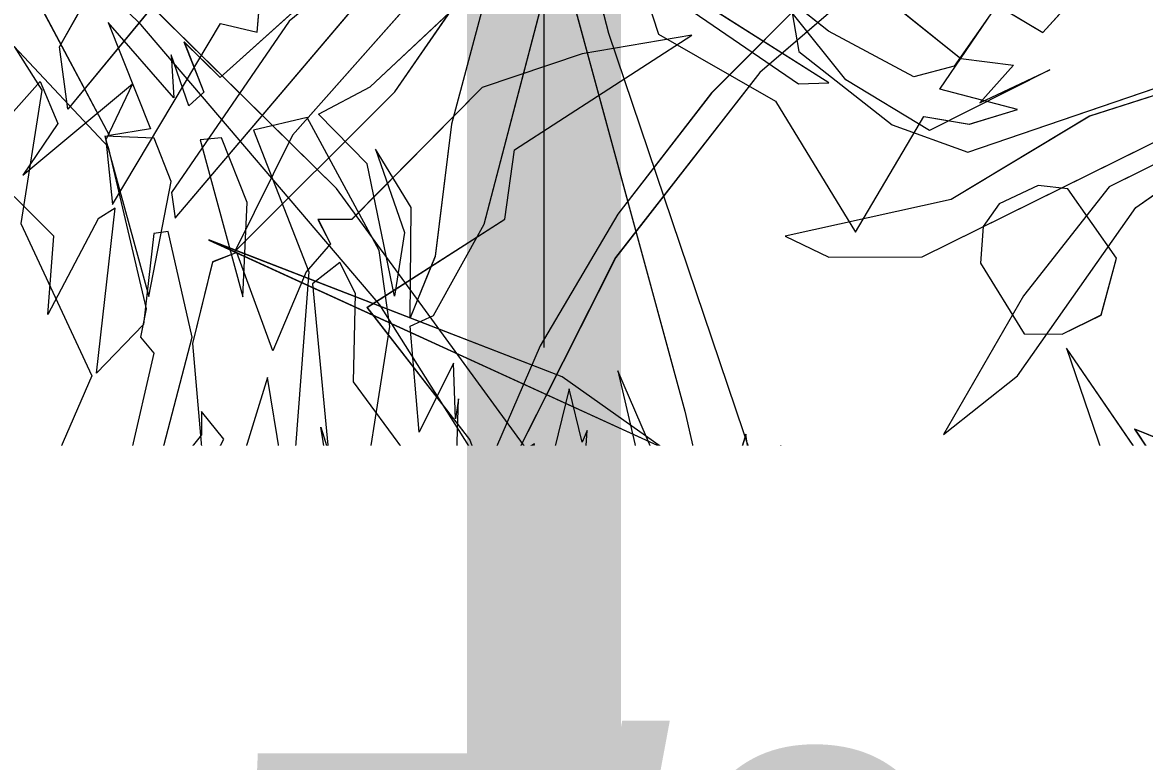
# Model space of a CAD drawing. Header units: millimetres. Extents: x -81374 to 485233, y -39075 to 157313.
# Drawn here: x 42736.7 to 43101.4, y 1179.7 to 1419.9 of the extents above; entities that cross this region are included whole.
import ezdxf
from ezdxf.enums import TextEntityAlignment as Align

# ---------------------------------------------------------------- set-up
doc = ezdxf.new("R2010")
doc.units = ezdxf.units.MM
doc.linetypes.add('CENTER', pattern=[2, 1.25, -0.25, 0.25, -0.25])
doc.linetypes.add('HIDDEN', pattern=[0.375, 0.25, -0.125])
for name, color, linetype in [('CEN', 252, 'CENTER'), ('CET color Black or White', 7, 'Continuous'), ('M-HVAC-TEXT', 7, 'Continuous')]:
    doc.layers.add(name, color=color, linetype=linetype)
doc.layers.add('G-IMPT', color=8, linetype='Continuous', lineweight=5)
doc.styles.add('romans', font='stylu.ttf', dxfattribs={"height": 125})
doc.styles.get("Standard").update_dxf_attribs({"font": 'arial.ttf'})

# ---------------------------------------------------------------- blocks, each defined once
blk = doc.blocks.new('ng')
at = {"layer": 'CEN', "color": 9, "linetype": 'HIDDEN', "lineweight": 0, "ltscale": 1500, "true_color": 0xc7c8ca}
blk.add_line((43504.92, 40380.01), (43504.92, 34965.77), dxfattribs=at)
blk = doc.blocks.new('floor plan 1')
at = {"layer": 'G-IMPT', "color": 8, "ltscale": 500}
for p, q in [((15137.46, -40191.72), (15174.92, -40277.2)), ((15422.49, -40196.5), (15432.76, -40294.65)), ((15176.74, -40201.81), (15257.77, -40339.61)), ((15295.82, -40277.38), (15301.41, -40201.39)), ((15218.8, -40368.99), (15183.44, -40213.95)), ((15277.52, -40213.24), (15604.15, -40402.32)), ((15095.02, -40222.34), (15153.34, -40307.53)), ((15144.93, -40277.68), (15119.82, -40227.49)), ((15286.53, -40353.62), (15222.82, -40234.47)), ((15077.44, -40306.4), (15108.97, -40237.85)), ((15190.78, -40287.01), (15189.92, -40237.76)), ((15130.98, -40270.42), (15128.62, -40241.11)), ((15166.35, -40284.6), (15185.93, -40240.07)), ((15119.7, -40244.92), (15104.54, -40262.97)), ((15170.56, -40263.63), (15154.72, -40245.42)), ((15181.48, -40242.66), (15165.52, -40269.31)), ((15272.95, -40244.87), (15248.72, -40260.6)), ((15263.78, -40272.23), (15285.63, -40242.49)), ((15402.61, -40278.51), (15352.07, -40242.97)), ((15070.47, -40261.78), (15040.16, -40247.27)), ((15299.29, -40296.8), (15306.99, -40247.68)), ((15363.74, -40310.24), (15361.76, -40246.4)), ((15118.98, -40252.72), (15086.11, -40288.62)), ((15114.65, -40252.27), (15130.98, -40270.42)), ((15213.81, -40252.91), (15197.81, -40298.41)), ((15330.03, -40259.38), (15339.43, -40250.99)), ((15345.24, -40250.13), (15330.39, -40272.55)), ((15341.7, -40264.45), (15345.24, -40250.13)), ((15353.42, -40251.35), (15341.7, -40264.45)), ((15355.46, -40251.26), (15358.57, -40257.41)), ((15402.82, -40251.27), (15385.94, -40278)), ((15402.44, -40312.12), (15402.82, -40251.27)), ((15098.46, -40253.94), (15084.22, -40273.33)), ((15115.75, -40256.49), (15099.57, -40275.94)), ((15110.72, -40274.81), (15125.15, -40255.3)), ((15125.15, -40255.3), (15115.75, -40256.49)), ((15377.17, -40264.05), (15370.66, -40254.88)), ((15106.22, -40258.82), (15085.8, -40274.66)), ((15129.36, -40273.37), (15106.22, -40258.82)), ((15330.39, -40272.55), (15330.03, -40259.38)), ((15358.57, -40257.41), (15349.64, -40262.35)), ((15389.03, -40262.68), (15383.82, -40260.47)), ((15383.82, -40260.47), (15384.46, -40264.46)), ((15084.22, -40273.33), (15070.47, -40261.78)), ((15104.54, -40262.97), (15103.37, -40280.06)), ((15104.54, -40262.97), (15104.54, -40262.97)), ((15170.93, -40280.96), (15170.56, -40263.63)), ((15248.72, -40260.6), (15241.66, -40281.35)), ((15349.64, -40262.35), (15354.61, -40279.28)), ((15349.64, -40262.35), (15349.64, -40262.35)), ((15384.46, -40264.46), (15377.17, -40264.05)), ((15390.6, -40271.82), (15389.03, -40262.68)), ((15401.98, -40270.25), (15392.55, -40264.18)), ((15392.55, -40264.18), (15393.01, -40272.41)), ((15251.47, -40267.1), (15225.87, -40277.34)), ((15237.57, -40283.4), (15251.47, -40267.1)), ((15354.61, -40279.28), (15377.33, -40266.51)), ((15377.33, -40266.51), (15380.71, -40275.05)), ((15451.48, -40267.62), (15429.99, -40282.42)), ((14945.48, -40270.2), (15073.3, -40276.77)), ((15165.52, -40269.31), (15166.35, -40284.6)), ((15165.52, -40269.31), (15165.52, -40269.31)), ((15226.36, -40291.37), (15238.3, -40268.96)), ((15238.3, -40268.96), (15226.82, -40312.27)), ((15407.15, -40282.44), (15401.98, -40270.25)), ((15085.8, -40274.66), (15103.93, -40289.88)), ((15085.8, -40274.66), (15085.8, -40274.66)), ((15109.93, -40283.73), (15110.72, -40274.81)), ((15124.59, -40282.04), (15129.36, -40273.37)), ((15241.66, -40281.35), (15263.78, -40272.23)), ((15401.59, -40272.48), (15329.63, -40317.86)), ((15380.71, -40275.05), (15390.6, -40271.82)), ((15393.01, -40272.41), (15401.59, -40272.48)), ((15428.23, -40294.32), (15413.39, -40272.69)), ((15413.39, -40272.69), (15414.24, -40284.44)), ((15018.92, -40278.68), (15094.72, -40389.46)), ((15073.3, -40276.77), (15124.67, -40327.94)), ((15099.57, -40275.94), (15096.53, -40292.84)), ((15099.57, -40275.94), (15099.57, -40275.94)), ((15189.8, -40330.43), (15144.93, -40277.68)), ((15174.92, -40277.2), (15181.64, -40308.76)), ((15225.87, -40277.34), (15225.37, -40295.18)), ((15225.87, -40277.34), (15225.87, -40277.34)), ((15275.51, -40350.83), (15295.82, -40277.38)), ((15385.94, -40278), (15369.22, -40332.02)), ((15429.32, -40289.05), (15402.61, -40278.51)), ((15103.37, -40280.06), (15115.96, -40296.32)), ((15122.57, -40317.27), (15124.59, -40282.04)), ((15156.98, -40298.76), (15170.93, -40280.96)), ((15221.2, -40280.57), (15199.26, -40288.14)), ((15237.06, -40290.92), (15221.2, -40280.57)), ((15241.66, -40281.35), (15241.66, -40281.35)), ((15429.99, -40282.42), (15389.96, -40350.63)), ((15414.24, -40284.44), (15407.15, -40282.44)), ((15096.53, -40292.84), (15109.93, -40283.73)), ((15225.37, -40295.18), (15237.57, -40283.4)), ((15310.85, -40283.21), (15303.01, -40307.4)), ((15326.89, -40287.37), (15310.85, -40283.21)), ((15353.31, -40282.48), (15350.15, -40354.13)), ((15368.64, -40333.87), (15353.31, -40282.48)), ((15353.31, -40282.48), (15353.31, -40282.48)), ((15370.37, -40304.36), (15407.82, -40282.73)), ((15407.82, -40282.73), (15387.32, -40307.45)), ((15086.11, -40288.62), (15086.22, -40304.27)), ((15095.67, -40297.61), (15109.64, -40287.03)), ((15109.64, -40287.03), (15108.61, -40298.73)), ((15147.55, -40294.97), (15155.26, -40288.89)), ((15155.26, -40288.89), (15161.78, -40307.42)), ((15168.14, -40317.52), (15190.78, -40287.01)), ((15199.26, -40288.14), (15181.65, -40313.45)), ((15306.39, -40317.53), (15326.89, -40287.37)), ((15604.15, -40402.32), (15429.32, -40289.05)), ((15103.93, -40289.88), (15122.57, -40317.27)), ((15218.4, -40297.86), (15226.36, -40291.37)), ((15238.3, -40315.7), (15237.06, -40290.92)), ((15271.35, -40314.71), (15298.22, -40292.89)), ((15298.22, -40292.89), (15294.65, -40299.2)), ((15115.96, -40296.32), (15156.98, -40298.76)), ((15142.43, -40293.52), (15124.47, -40319.27)), ((15126.47, -40300.7), (15142.43, -40293.52)), ((15141.04, -40300.11), (15147.55, -40294.97)), ((15147.55, -40294.97), (15147.55, -40294.97)), ((15250.98, -40312.38), (15246.72, -40296.53)), ((15246.72, -40296.53), (15253.96, -40310.71)), ((15285.48, -40344.57), (15299.29, -40296.8)), ((15432.76, -40294.65), (15428.23, -40294.32)), ((15083.05, -40355.2), (15053.82, -40299.2)), ((15108.61, -40298.73), (15081.37, -40347.28)), ((15093.06, -40312.18), (15095.67, -40297.61)), ((15126.32, -40322.78), (15141.04, -40300.11)), ((15197.81, -40298.41), (15187.55, -40357.77)), ((15198.93, -40361.44), (15218.4, -40297.86)), ((15294.65, -40299.2), (15292.29, -40372.95)), ((15405.25, -40309.35), (15429.47, -40297.17)), ((15429.47, -40297.17), (15432.39, -40303.96)), ((15086.22, -40304.27), (15067.85, -40329.25)), ((15114.97, -40317.91), (15126.47, -40300.7)), ((15432.39, -40303.96), (15391.71, -40316.16)), ((15044.36, -40403.25), (15077.44, -40306.4)), ((15067.85, -40329.25), (15089.13, -40305.53)), ((15089.13, -40305.53), (15093.06, -40312.18)), ((15095.39, -40324.11), (15109.24, -40304.95)), ((15109.24, -40304.95), (15114.97, -40317.91)), ((15153.34, -40307.53), (15197.38, -40347.72)), ((15161.78, -40307.42), (15161.1, -40327)), ((15303.01, -40307.4), (15306.39, -40317.53)), ((15303.01, -40307.4), (15303.01, -40307.4)), ((15346.15, -40345.98), (15370.37, -40304.36)), ((15387.32, -40307.45), (15374.66, -40330.72)), ((15411.18, -40317.08), (15438.99, -40304.44)), ((15181.64, -40308.76), (15243.43, -40491.67)), ((15253.96, -40310.71), (15250.51, -40362.67)), ((15369.22, -40332.02), (15363.74, -40310.24)), ((15389, -40312.58), (15405.25, -40309.35)), ((15455.78, -40309.5), (15398.91, -40354.47)), ((15181.65, -40313.45), (15185.64, -40332.85)), ((15181.65, -40313.45), (15181.65, -40313.45)), ((15226.82, -40312.27), (15229.18, -40355.73)), ((15232.78, -40348.57), (15250.98, -40312.38)), ((15265.87, -40337.27), (15271.35, -40314.71)), ((15374.66, -40330.72), (15389, -40312.58)), ((15375.53, -40353.58), (15402.44, -40312.12)), ((15164.49, -40322.44), (15168.14, -40317.52)), ((15168.14, -40317.52), (15168.14, -40317.52)), ((15217.4, -40341.22), (15238.3, -40315.7)), ((15336.93, -40316.81), (15323.07, -40342.1)), ((15329.63, -40317.86), (15337.1, -40363.72)), ((15333.18, -40340.82), (15336.93, -40316.81)), ((15391.71, -40316.16), (15368.56, -40359.83)), ((15375.88, -40361.32), (15411.18, -40317.08)), ((15124.47, -40319.27), (15116.86, -40344.82)), ((15167.17, -40355.73), (15164.49, -40322.44)), ((15095.46, -40349.23), (15095.39, -40324.11)), ((15140.67, -40343.88), (15126.32, -40322.78)), ((15322.51, -40323.98), (15307.65, -40333.29)), ((15321.3, -40335.22), (15322.51, -40323.98)), ((15430.44, -40336.84), (15453.74, -40323.65)), ((15124.67, -40327.94), (15124.67, -40327.94)), ((15124.67, -40327.94), (15140.67, -40343.88)), ((15149.39, -40333.49), (15186.77, -40328.56)), ((15161.1, -40327), (15167.17, -40355.73)), ((15186.77, -40328.56), (15183.11, -40335.35)), ((15325.6, -40326.72), (15314.69, -40396.45)), ((15337.1, -40363.72), (15325.6, -40326.72)), ((15325.6, -40326.72), (15325.6, -40326.72)), ((15146.71, -40348.93), (15149.39, -40333.49)), ((15185.64, -40332.85), (15199.77, -40343.81)), ((15226.4, -40357.29), (15189.8, -40330.43)), ((15307.65, -40333.29), (15302.82, -40343.59)), ((15116.86, -40344.82), (15145.53, -40333.99)), ((15145.53, -40333.99), (15146.71, -40348.93)), ((15183.11, -40335.35), (15187.2, -40348.63)), ((15244.22, -40357.38), (15261.99, -40335.32)), ((15261.99, -40335.32), (15265.19, -40353.13)), ((15303.36, -40335.98), (15297.73, -40339.5)), ((15302.82, -40343.59), (15303.36, -40335.98)), ((15323.07, -40342.1), (15321.3, -40335.22)), ((15354.39, -40379.92), (15368.64, -40333.87)), ((15411.54, -40380.47), (15430.44, -40336.84)), ((15187.55, -40357.77), (15195.66, -40339.12)), ((15195.66, -40339.12), (15198.93, -40361.44)), ((15212.54, -40346.51), (15238.93, -40338.14)), ((15238.93, -40338.14), (15244.22, -40357.38)), ((15256.4, -40376.23), (15265.87, -40337.27)), ((15257.77, -40339.61), (15332.04, -40441.29)), ((15265.87, -40337.27), (15265.87, -40337.27)), ((15297.73, -40339.5), (15326.42, -40378.53)), ((15297.73, -40339.5), (15297.73, -40339.5)), ((15187.2, -40348.63), (15192.33, -40344.14)), ((15188.61, -40352.77), (15213.74, -40340.93)), ((15192.33, -40344.14), (15188.61, -40352.77)), ((15199.77, -40343.81), (15217.4, -40341.22)), ((15213.74, -40340.93), (15212.54, -40346.51)), ((15339.82, -40410.31), (15333.18, -40340.82)), ((15081.37, -40347.28), (15095.46, -40349.23)), ((15197.38, -40347.72), (15226.4, -40357.29)), ((15265.8, -40390.23), (15285.48, -40344.57)), ((15267.66, -40358.34), (15284.32, -40347.9)), ((15284.32, -40347.9), (15288.64, -40359.79)), ((15340.98, -40414.19), (15346.15, -40345.98)), ((15042.32, -40350.89), (15072.6, -40363.07)), ((15072.6, -40363.07), (15063.66, -40349.67)), ((15240.58, -40382.1), (15232.78, -40348.57)), ((15241.27, -40418.9), (15275.51, -40350.83)), ((15265.19, -40353.13), (15269.64, -40348.35)), ((15269.64, -40348.35), (15267.66, -40358.34)), ((15389.96, -40350.63), (15378.88, -40393)), ((15389.96, -40350.63), (15389.96, -40350.63)), ((15094.72, -40389.46), (15083.05, -40355.2)), ((15318.05, -40403.56), (15286.53, -40353.62)), ((15350.15, -40354.13), (15354.39, -40379.92)), ((15378.82, -40390.94), (15375.53, -40353.58)), ((15398.91, -40354.47), (15391.29, -40387.77)), ((15398.91, -40354.47), (15398.91, -40354.47)), ((15226.4, -40357.29), (15258.61, -40380.13)), ((15373.43, -40424.59), (15226.4, -40357.29)), ((15229.18, -40355.73), (15240.58, -40382.1)), ((15250.51, -40362.67), (15252.11, -40358.86)), ((15252.11, -40358.86), (15256.4, -40376.23)), ((15108.77, -40406.42), (15134.7, -40361.43)), ((15134.7, -40361.43), (15110.64, -40380.48)), ((15288.64, -40359.79), (15322.04, -40402.71)), ((15294, -40384.59), (15305.14, -40362.14)), ((15305.14, -40362.14), (15308.04, -40396.55)), ((15368.56, -40359.83), (15375.91, -40368.87)), ((15375.91, -40368.87), (15375.88, -40361.32)), ((15346.91, -40839.25), (15218.8, -40368.99)), ((15292.29, -40372.95), (15293.3, -40366.44)), ((15293.3, -40366.44), (15294, -40384.59)), ((15110.64, -40380.48), (15072.17, -40435.17)), ((15258.61, -40380.13), (15373.43, -40424.59)), ((15326.42, -40378.53), (15325.85, -40407.2)), ((15434.55, -40429.92), (15411.54, -40380.47)), ((15394.71, -40397.08), (15410.04, -40381.35)), ((15410.04, -40381.35), (15403.91, -40434.93)), ((15391.29, -40387.77), (15395.58, -40393.04)), ((15240.58, -40433.03), (15265.8, -40390.23)), ((15341.9, -40414.22), (15352.68, -40388.57)), ((15352.68, -40388.57), (15364.39, -40420.53)), ((15372.33, -40417.44), (15378.82, -40390.94)), ((15096.17, -40393.95), (15083.48, -40400.22)), ((15108.46, -40394.07), (15096.17, -40393.95)), ((15122.74, -40417.09), (15108.46, -40394.07)), ((15378.88, -40393), (15386.7, -40427.38)), ((15395.58, -40393.04), (15393.78, -40402.21)), ((15308.04, -40396.55), (15300.47, -40400.06)), ((15314.69, -40396.45), (15318.1, -40421.16)), ((15391.3, -40426.7), (15394.71, -40397.08)), ((15083.48, -40400.22), (15078.48, -40418.69)), ((15322.04, -40402.71), (15277.25, -40431.31)), ((15300.47, -40400.06), (15284.02, -40429.72)), ((15299.94, -40419.28), (15308.02, -40399.26)), ((15308.02, -40399.26), (15307.73, -40435.14)), ((15393.78, -40402.21), (15406.06, -40454.71)), ((15409.48, -40431.44), (15425.83, -40400.35)), ((15425.83, -40400.35), (15423.86, -40425.8)), ((15080.84, -40441.88), (15108.77, -40406.42)), ((15309.9, -40427), (15313.14, -40406.33)), ((15313.14, -40406.33), (15321.99, -40449.31)), ((15396.38, -40495.33), (15318.05, -40403.56)), ((15362.41, -40406.13), (15361.07, -40436.79)), ((15376.29, -40457.09), (15362.41, -40406.13)), ((15362.41, -40406.13), (15362.41, -40406.13)), ((15393, -40406.23), (15385.7, -40443.56)), ((15407.23, -40458.3), (15393, -40406.23)), ((15393, -40406.23), (15393, -40406.23)), ((15325.85, -40407.2), (15330.94, -40417.27)), ((15330.94, -40417.27), (15339.82, -40410.31)), ((15121.81, -40428.94), (15122.74, -40417.09)), ((15333.99, -40423.29), (15341.9, -40414.22)), ((15358.93, -40460.28), (15340.98, -40414.19)), ((15141.63, -40419.14), (15058.95, -40460.01)), ((15078.48, -40418.69), (15094.34, -40441.26)), ((15078.48, -40418.69), (15078.48, -40418.69)), ((15171.98, -40419.02), (15141.63, -40419.14)), ((15186.14, -40425.87), (15171.98, -40419.02)), ((15194.4, -40478.99), (15241.27, -40418.9)), ((15294.62, -40462.21), (15299.94, -40419.28)), ((15365, -40420.85), (15313.05, -40472.76)), ((15346.32, -40458.66), (15365, -40420.85)), ((15364.39, -40420.53), (15372.33, -40417.44)), ((15318.1, -40421.16), (15341.54, -40464.38)), ((15338.01, -40431.22), (15333.99, -40423.29)), ((15132.28, -40437.79), (15186.14, -40425.87)), ((15163.34, -40427.18), (15141.15, -40464.76)), ((15189.33, -40469.75), (15163.34, -40427.18)), ((15319.31, -40454.13), (15309.9, -40427)), ((15386.7, -40427.38), (15391.3, -40426.7)), ((15423.86, -40425.8), (15436.79, -40438.69)), ((15116.64, -40436.35), (15121.81, -40428.94)), ((15284.02, -40429.72), (15264.67, -40503.8)), ((15277.25, -40431.31), (15274.17, -40453.94)), ((15284.68, -40474.2), (15327.06, -40431.24)), ((15384.39, -40431.7), (15291.62, -40541.1)), ((15327.06, -40431.24), (15338.01, -40431.22)), ((15385.57, -40440), (15384.39, -40431.7)), ((15403.91, -40434.93), (15409.48, -40431.44)), ((15427.75, -40473.33), (15434.55, -40429.92)), ((15072.17, -40435.17), (15050.74, -40450.23)), ((15210.15, -40472.37), (15240.58, -40433.03)), ((15307.73, -40435.14), (15319.31, -40454.13)), ((15087.22, -40464.85), (15132.28, -40437.79)), ((15103.98, -40442.28), (15116.64, -40436.35)), ((15361.07, -40436.79), (15369.31, -40457.83)), ((15404.75, -40436.12), (15369.73, -40494.94)), ((15406.91, -40457.15), (15404.75, -40436.12)), ((15054.63, -40454.87), (15080.84, -40441.88)), ((15094.34, -40441.26), (15103.98, -40442.28)), ((15332.04, -40441.29), (15561.94, -40668.01)), ((15347.37, -40495.69), (15385.57, -40440)), ((15385.7, -40443.56), (15391.29, -40457.68)), ((15433.93, -40445.7), (15420.3, -40457.07)), ((15422.54, -40462.4), (15433.93, -40445.7)), ((15321.99, -40449.31), (15337.79, -40465.53)), ((15452.67, -40448.75), (15428.29, -40476.1)), ((15126.85, -40453.13), (15044.71, -40481.2)), ((15151.42, -40461.99), (15126.85, -40453.13)), ((15274.17, -40453.94), (15216.55, -40491.17)), ((15369.31, -40457.83), (15376.29, -40457.09)), ((15420.3, -40457.07), (15398.32, -40475.39)), ((15398.32, -40475.39), (15406.91, -40457.15)), ((15406.06, -40454.71), (15436.75, -40487.47)), ((15420.3, -40457.07), (15420.3, -40457.07)), ((15100.14, -40479.93), (15139.23, -40460.2)), ((15139.23, -40460.2), (15166.47, -40476.63)), ((15282.56, -40530.56), (15346.32, -40458.66)), ((15341.54, -40464.38), (15358.93, -40460.28)), ((15391.29, -40457.68), (15407.23, -40458.3)), ((15392.48, -40460.68), (15405.8, -40458.55)), ((15406.17, -40495.26), (15392.48, -40460.68)), ((15405.8, -40458.55), (15462.92, -40566.02)), ((15126.33, -40462.26), (15110.65, -40466.99)), ((15141.15, -40464.76), (15126.33, -40462.26)), ((15181.72, -40485.83), (15151.42, -40461.99)), ((15283.96, -40502.02), (15294.62, -40462.21)), ((15428.29, -40476.1), (15422.54, -40462.4)), ((15045.9, -40478.02), (15087.22, -40464.85)), ((15110.65, -40466.99), (15135.92, -40473.6)), ((15337.79, -40465.53), (15321.09, -40474.36)), ((15375.11, -40472.62), (15380.03, -40468.2)), ((15380.03, -40468.2), (15385.74, -40484.73)), ((15390.5, -40502.05), (15419.35, -40467.14)), ((15419.35, -40467.14), (15421.98, -40487.36)), ((15122.89, -40469.21), (15100.14, -40479.93)), ((15111.92, -40481.42), (15122.89, -40469.21)), ((15227.33, -40491.44), (15189.33, -40469.75)), ((15385.74, -40484.73), (15384.87, -40470.8)), ((15384.87, -40470.8), (15406.17, -40495.26)), ((15135.92, -40473.6), (15118.75, -40498.7)), ((15181.88, -40475.34), (15172, -40475.64)), ((15172, -40475.64), (15222.9, -40507.99)), ((15172, -40475.64), (15172, -40475.64)), ((15175.06, -40507.57), (15210.15, -40472.37)), ((15218.11, -40500.19), (15181.88, -40475.34)), ((15252.1, -40485.11), (15284.68, -40474.2)), ((15321.09, -40474.36), (15284.19, -40508.91)), ((15313.05, -40472.76), (15285.48, -40512.67)), ((15381.55, -40489.03), (15375.11, -40472.62)), ((15436.75, -40487.47), (15427.75, -40473.33)), ((15131.21, -40481.1), (15144.35, -40477.62)), ((15136.71, -40528.77), (15194.4, -40478.99)), ((15144.35, -40477.62), (15172.11, -40492.46)), ((15166.47, -40476.63), (15183.87, -40498.39)), ((15323.32, -40519.23), (15369.76, -40477.44)), ((15369.76, -40477.44), (15381.55, -40489.03)), ((15129.06, -40483.58), (15111.92, -40481.42)), ((15117.28, -40500.99), (15131.21, -40481.1)), ((15158.27, -40507.01), (15129.06, -40483.58)), ((15183.87, -40498.39), (15181.72, -40485.83)), ((15216.55, -40491.17), (15252.1, -40485.11)), ((15421.98, -40487.36), (15401.95, -40523.09)), ((15102.4, -40492.03), (15087.47, -40508.65)), ((15163.92, -40528.77), (15102.4, -40492.03)), ((15172.11, -40492.46), (15214.82, -40526.33)), ((15234.77, -40514.44), (15227.33, -40491.44)), ((15243.43, -40491.67), (15285.3, -40653.36)), ((15357.73, -40492.14), (15356.7, -40505.27)), ((15369.73, -40494.94), (15357.73, -40492.14))]:
    blk.add_line(p, q, dxfattribs=at)
at = {"layer": 'CEN', "linetype": 'Continuous'}
blk.add_blockref('ng', (-28240.37, -78519.65), dxfattribs=at)
at = {"layer": 'G-IMPT', "color": 8, "ltscale": 500}
for rotation, p in [(359.9992, (39680.63, -4989.62, 0)), (359.9992, (35886.72, -10139.29, 0)), (270.0008, (28873.29, -20643.48, 0)), (359.9992, (11975.31, -26935.44, 0)), (359.9992, (15267.63, -26935.44, 0)), (359.9992, (26686.27, -26987.73, 0)), (270.0008, (15861.11, -28615.02, 0)), (89.9992, (23697.81, -33300.57, 0)), (89.9992, (23597.87, -35337.73, 0)), (89.9992, (23597.88, -37388.34, 0)), (359.9992, (13750.44, -37781.54, 0)), (89.9992, (23697.83, -40746.76, 0)), (89.9992, (23597.8, -44302.49, 0)), (89.9992, (23597.81, -46399.06, 0)), (89.9992, (23697.78, -48339.78, 0)), (89.9992, (23697.77, -54279.98, 0)), (359.9992, (27418.07, -55702.4, 0)), (89.9992, (9671.91, -65856.51, 0)), (359.9992, (4684.11, -67403.39, 0)), (359.9992, (8737.21, -67403.39, 0))]:
    blk.add_attdef('PARTITIONTYPE', text='', height=200, rotation=rotation, dxfattribs=at).set_placement(p, align=Align.MIDDLE_CENTER)

msp = doc.modelspace()

# ---------------------------------------------------------------- linework, layer by layer
at = {"layer": 'CET color Black or White', "color": 8, "linetype": 'Continuous', "lineweight": 18}
for points in [[(43173.82, 1770.39), (43141.28, 1504.12), (43126.45, 1327.87), (43093.36, 1231.02), (43061.83, 1162.47), (43033.34, 1116.34), (42995.88, 1201.83), (42989.17, 1233.39), (42927.37, 1416.3), (42885.5, 1577.99), (42823.9, 1763.88), (42952, 1293.62), (42987.36, 1138.58), (43001.2, 1124.64), (43009.06, 1108.51), (43019.84, 1106), (43011.05, 1102.19), (42997.91, 1102.93), (42994.07, 1126.44), (42913.04, 1264.24), (42838.77, 1365.92), (42608.87, 1592.64), (42508.66, 1682.1)], [(42457.21, 1715.25), (42523.84, 1661.2), (42774.42, 1419.96), (42852.75, 1328.19), (42884.27, 1278.25), (42947.98, 1159.09), (42969.21, 1109.06), (42893.28, 1137.87), (42566.65, 1326.94), (42741.48, 1213.68), (42768.2, 1203.13), (42818.73, 1167.6), (42894.86, 1124.94), (42966.47, 1078.32), (42892.92, 1039.63), (42692.92, 966.88), (42506.21, 918.25), (42305.17, 883.34)], [(43613.33, 1293.23), (43575.76, 1359.53), (43525.97, 1417.22), (43465.89, 1464.09), (43397.81, 1498.33), (43324.37, 1518.64), (43248.37, 1524.23), (43172.74, 1514.89), (43100.39, 1490.97), (43034.1, 1453.4), (42976.41, 1403.61), (42929.54, 1343.53), (42895.29, 1275.46), (42874.98, 1202.01), (42869.39, 1126.01), (42878.74, 1050.39), (42902.65, 978.03)], [(43123.38, 1507.93), (43077.73, 1488.09), (43034.98, 1462.72), (42995.75, 1432.2), (42960.65, 1396.99), (42930.23, 1357.65), (42905, 1314.85), (42885.32, 1269.19), (42871.52, 1221.43), (42863.81, 1172.3), (42862.33, 1122.56), (42867.07, 1073.13), (42877.99, 1024.63), (42894.88, 977.91)], [(42847.49, 1443.86), (42801.05, 1402.07), (42789.26, 1413.66), (42795.69, 1397.25), (42790.78, 1392.83), (42785.06, 1409.36), (42785.94, 1395.43), (42764.63, 1419.88), (42778.32, 1385.3), (42765.01, 1383.18), (42707.89, 1490.64)], [(43053.53, 1425.62), (43039.6, 1405.73), (43026.46, 1402.25), (42998.7, 1417.09), (42955.98, 1450.95)], [(42780.31, 1426.67), (42751.45, 1391.77), (42748.83, 1411.99), (42768.85, 1447.71)], [(42936.03, 1439.06), (42943.47, 1416.06), (42981.48, 1394.37), (43007.47, 1351.8), (43029.66, 1389.38), (43044.48, 1386.89), (43060.15, 1391.62), (43034.89, 1398.23), (43052.06, 1423.33)], [(42886.84, 1426.64), (42876.18, 1386.83), (42870.86, 1343.9), (42862.79, 1323.89), (42863.08, 1359.76), (42851.49, 1378.76), (42860.9, 1351.63), (42857.66, 1330.95), (42848.82, 1373.94), (42833.01, 1390.15), (42849.72, 1398.98), (42886.61, 1433.54)], [(42714.94, 1429.96), (42699.69, 1406.38), (42694.45, 1376.05), (42698.33, 1375.67), (42732.32, 1418.53), (42715.49, 1391.08), (42718.14, 1373.38), (42742.51, 1400.72), (42748.27, 1387.03), (42736.87, 1370.33), (42750.51, 1381.69), (42750.51, 1381.69), (42772.49, 1400.02), (42763.9, 1381.78), (42766.06, 1360.74), (42801.08, 1419.57), (42813.08, 1416.76), (42814.11, 1429.89)], [(43012.53, 1431.64), (43041.75, 1408.21), (43058.88, 1406.05), (43047.92, 1393.84), (43070.66, 1404.56), (43031.58, 1384.83), (43004.34, 1401.26), (42986.93, 1423.02), (42989.09, 1410.46), (43019.39, 1386.62), (43043.96, 1377.75), (43126.09, 1405.83)], [(42957, 1177.54), (42972.99, 1223.03), (42983.26, 1282.39), (42975.15, 1263.74), (42971.87, 1286.06), (42952.41, 1222.48), (42944.44, 1216), (42932.5, 1193.58), (42943.98, 1236.9), (42941.62, 1280.36), (42930.22, 1306.73), (42938.02, 1273.2), (42919.83, 1237), (42924.08, 1221.16), (42916.84, 1235.34), (42920.3, 1287.29), (42918.69, 1283.48), (42914.41, 1300.85), (42904.94, 1261.9), (42904.94, 1261.9), (42899.45, 1239.34), (42872.59, 1217.52), (42876.15, 1223.82), (42878.51, 1297.58), (42877.5, 1291.06), (42876.8, 1309.22), (42865.67, 1286.76), (42862.76, 1321.18), (42870.34, 1324.68), (42886.78, 1354.34), (42906.14, 1428.43)], [(43051.83, 1177.35), (43084.69, 1213.24), (43084.58, 1228.9), (43102.96, 1253.88), (43081.68, 1230.15), (43077.75, 1236.81), (43075.13, 1222.24), (43061.16, 1211.66), (43062.2, 1223.36), (43089.43, 1271.91), (43075.34, 1273.85), (43075.42, 1248.73), (43061.57, 1229.57), (43055.84, 1242.53), (43044.33, 1225.33), (43028.37, 1218.15), (43046.33, 1243.9), (43053.94, 1269.44), (43025.27, 1258.62), (43024.09, 1273.55), (43021.42, 1258.11), (42984.04, 1253.18), (42987.7, 1259.98), (42983.6, 1273.25), (42978.47, 1268.77), (42982.19, 1277.4), (42957.06, 1265.56), (42958.26, 1271.14), (42931.88, 1262.77), (42926.58, 1282.01), (42908.82, 1259.94), (42905.62, 1277.75), (42901.16, 1272.98), (42903.14, 1282.96), (42886.48, 1272.53), (42882.17, 1284.41), (42848.77, 1327.33), (42893.55, 1355.94), (42896.64, 1378.57), (42954.25, 1415.8), (42918.7, 1409.74), (42886.12, 1398.83), (42843.75, 1355.87), (42832.8, 1355.85), (42836.81, 1347.92), (42828.9, 1338.84), (42818.13, 1313.19), (42806.41, 1345.16), (42798.47, 1342.06), (42791.98, 1315.56), (42795.27, 1278.21), (42768.37, 1236.75), (42767.98, 1175.89), (42784.86, 1202.62), (42801.59, 1256.64), (42807.07, 1234.87), (42809.04, 1171.03)], [(42715.02, 1234.13), (42771.9, 1279.09), (42771.9, 1279.09), (42779.51, 1312.39), (42775.23, 1317.66), (42777.02, 1326.84), (42764.74, 1379.34), (42734.05, 1412.09), (42743.06, 1397.95), (42736.25, 1354.54), (42759.27, 1305.09), (42740.37, 1261.46), (42717.06, 1248.28)], [(43124.91, 1402.64), (43083.59, 1389.47), (43038.53, 1362.41), (42984.66, 1350.5), (42998.83, 1343.65), (43029.18, 1343.76), (43111.85, 1384.64)], [(42748.32, 1121.13), (42738.04, 1219.27), (42742.57, 1218.95), (42757.42, 1197.32), (42756.57, 1209.06), (42763.66, 1207.06), (42768.83, 1194.87), (42778.26, 1188.8), (42777.79, 1197.04), (42769.22, 1197.11), (42841.17, 1242.48), (42833.7, 1288.34), (42845.2, 1251.35), (42845.2, 1251.35), (42856.12, 1321.08), (42852.71, 1345.79), (42829.27, 1389.01), (42811.88, 1384.9), (42829.83, 1338.82), (42824.66, 1270.6), (42800.43, 1228.99), (42762.99, 1207.36), (42783.49, 1232.08), (42796.14, 1255.34), (42781.8, 1237.2), (42765.55, 1233.98), (42741.33, 1221.8), (42738.41, 1228.59), (42779.09, 1240.78), (42802.24, 1284.45), (42794.89, 1293.49), (42794.92, 1285.94), (42759.62, 1241.71), (42731.81, 1229.07)], [(43116.17, 1379.49), (43089.97, 1366.51), (43062.04, 1331.05), (43036.11, 1286.06), (43060.17, 1305.11), (43098.64, 1359.8), (43120.06, 1374.86)], [(42719.32, 1192.24), (42740.81, 1207.04), (42780.85, 1275.25), (42780.85, 1275.25), (42791.93, 1317.63), (42784.1, 1352), (42779.5, 1351.32), (42776.09, 1321.71), (42760.77, 1305.97), (42766.89, 1359.56), (42761.33, 1356.07), (42744.98, 1324.98), (42746.94, 1350.43), (42734.01, 1363.32)], [(43075.78, 1146.97), (43017.46, 1232.16), (42973.42, 1272.35), (42944.41, 1281.92), (42912.19, 1304.76), (42797.37, 1349.21), (42944.41, 1281.92), (42981, 1255.05), (43025.87, 1202.3), (43050.99, 1152.12)], [(43151.88, 1203.31), (43076.09, 1314.08), (43087.75, 1279.83), (43116.99, 1223.83)], [(43128.49, 1275.52), (43098.21, 1287.7), (43107.14, 1274.29)], [(43225.33, 1194.83), (43097.51, 1201.39), (43046.13, 1252.57), (43046.13, 1252.57), (43030.13, 1268.5), (43044.49, 1247.41), (43029.77, 1224.73), (43023.25, 1219.59), (43023.25, 1219.59), (43015.55, 1213.52), (43009.03, 1232.05), (43009.7, 1251.63), (43003.63, 1280.36), (43006.31, 1247.07), (43002.66, 1242.15), (43002.66, 1242.15), (42980.02, 1211.63), (42980.89, 1162.38)], [(42817.38, 1175.98), (42829.1, 1189.08), (42825.57, 1174.76), (42840.42, 1197.18), (42840.78, 1184.01), (42831.38, 1175.61)], [(43106.22, 1164.19), (43072.34, 1178.57), (43086.58, 1197.95), (43100.33, 1186.41), (43130.64, 1171.9)]]:
    msp.add_lwpolyline(points, dxfattribs=at)
for points in [[(42879.19, 1465.73), (42823.44, 1420.31), (42785.24, 1364.62), (42786.42, 1356.33), (42879.19, 1465.73)], [(43083.33, 1433.27), (43030.69, 1441.52), (43037.21, 1445.76), (43033.76, 1449.63), (43017.7, 1450.83), (43002.72, 1461.9), (43006.88, 1453.4), (43068.41, 1416.65), (43083.33, 1433.27)], [(42885.32, 1437.3), (42888.25, 1455.19), (42824.49, 1383.28), (42805.81, 1345.48), (42857.76, 1397.39), (42885.32, 1437.3)], [(42998.81, 1400.26), (42947.91, 1432.61), (42952.7, 1424.81), (42988.93, 1399.96), (42998.81, 1400.26)], [(42777.81, 1330.85), (42785.1, 1368.18), (42779.51, 1382.3), (42763.57, 1382.93), (42777.81, 1330.85)], [(42808.39, 1330.75), (42809.74, 1361.42), (42801.49, 1382.45), (42794.52, 1381.72), (42808.39, 1330.75)], [(43092.33, 1343.31), (43076.46, 1365.88), (43066.83, 1366.91), (43054.16, 1360.97), (43049, 1353.57), (43048.07, 1341.72), (43062.35, 1318.69), (43074.63, 1318.57), (43087.32, 1324.84), (43092.33, 1343.31)], [(42873.07, 1264.13), (42844.38, 1303.15), (42844.96, 1331.83), (42839.86, 1341.9), (42830.99, 1334.94), (42837.62, 1265.45), (42833.88, 1241.43), (42847.73, 1266.72), (42849.51, 1259.85), (42848.29, 1248.6), (42863.15, 1257.91), (42867.98, 1268.21), (42867.45, 1260.6), (42873.07, 1264.13)], [(42817.49, 1207.1), (42820.66, 1278.75), (42816.42, 1304.55), (42802.16, 1258.5), (42817.49, 1207.1)], [(42989.15, 1238.08), (42985.16, 1257.47), (42971.04, 1268.43), (42953.4, 1265.84), (42932.51, 1240.32), (42933.75, 1215.55), (42949.6, 1205.2), (42971.54, 1212.77), (42989.15, 1238.08)], [(42867.79, 1232.03), (42864.41, 1242.15), (42843.91, 1211.99), (42859.96, 1207.83), (42867.79, 1232.03)], [(43085, 1199.28), (43066.87, 1214.5), (43048.24, 1241.89), (43046.21, 1206.67), (43041.44, 1197.99), (43064.59, 1183.44), (43085, 1199.28)], [(43066.27, 1187.6), (43067.44, 1204.69), (43054.85, 1220.95), (43013.82, 1223.38), (42999.88, 1205.59), (43000.24, 1188.26), (43016.09, 1170.05), (43051.11, 1169.55), (43066.27, 1187.6)], [(42944.93, 1201.97), (42945.43, 1219.81), (42933.23, 1208.03), (42919.34, 1191.73), (42944.93, 1201.97)], [(43071.24, 1200.57), (43074.27, 1217.46), (43060.87, 1208.36), (43060.08, 1199.44), (43045.66, 1179.93), (43055.05, 1181.12), (43071.24, 1200.57)], [(43005.28, 1193.93), (43004.45, 1209.22), (42984.87, 1164.7), (42989.33, 1167.29), (43005.28, 1193.93)], [(42821.17, 1186.98), (42816.19, 1203.91), (42793.48, 1191.13), (42790.09, 1199.68), (42780.2, 1196.45), (42781.77, 1187.31), (42786.98, 1185.1), (42786.34, 1189.09), (42793.64, 1188.68), (42800.14, 1179.51), (42815.35, 1175.89), (42812.24, 1182.03), (42821.17, 1186.98)], [(42929.14, 1205.97), (42907.03, 1196.86), (42885.18, 1167.11), (42897.86, 1169.49), (42922.08, 1185.23), (42929.14, 1205.97)], [(43056.16, 1176.9), (43039.83, 1195.05), (43042.18, 1165.73), (43042.81, 1166.54), (43056.16, 1176.9)]]:
    msp.add_lwpolyline(points, close=True, dxfattribs=at)

# ---------------------------------------------------------------- block references
at = {"linetype": 'Continuous', "rotation": 180}
msp.add_blockref('floor plan 1', (58170.8, -39075.37), dxfattribs=at)

# ---------------------------------------------------------------- next in the draw order: texts
at = {"layer": 'M-HVAC-TEXT', "insert": (42626.09, 582.28, 0.9), "char_height": 200, "width": 1334.442, "attachment_point": 7, "style": 'romans', "bg_fill": 2}
msp.add_mtext('\\pxql,t8;{\\W0.75;\\T0.75;\\C3;S-5/8-5RMT\\PL-\\Fromans.shx|c1;3/8-5RMT}', dxfattribs=at)

# ---------------------------------------------------------------- next in the draw order: linework, layer by layer
at = {"layer": 'CEN', "color": 11, "linetype": 'HIDDEN', "lineweight": 0, "ltscale": 1500, "const_width": 50}
msp.add_lwpolyline([(42906.25, -935.74), (42906.25, 4478.5)], dxfattribs=at)

doc.saveas('drawing.dxf')
